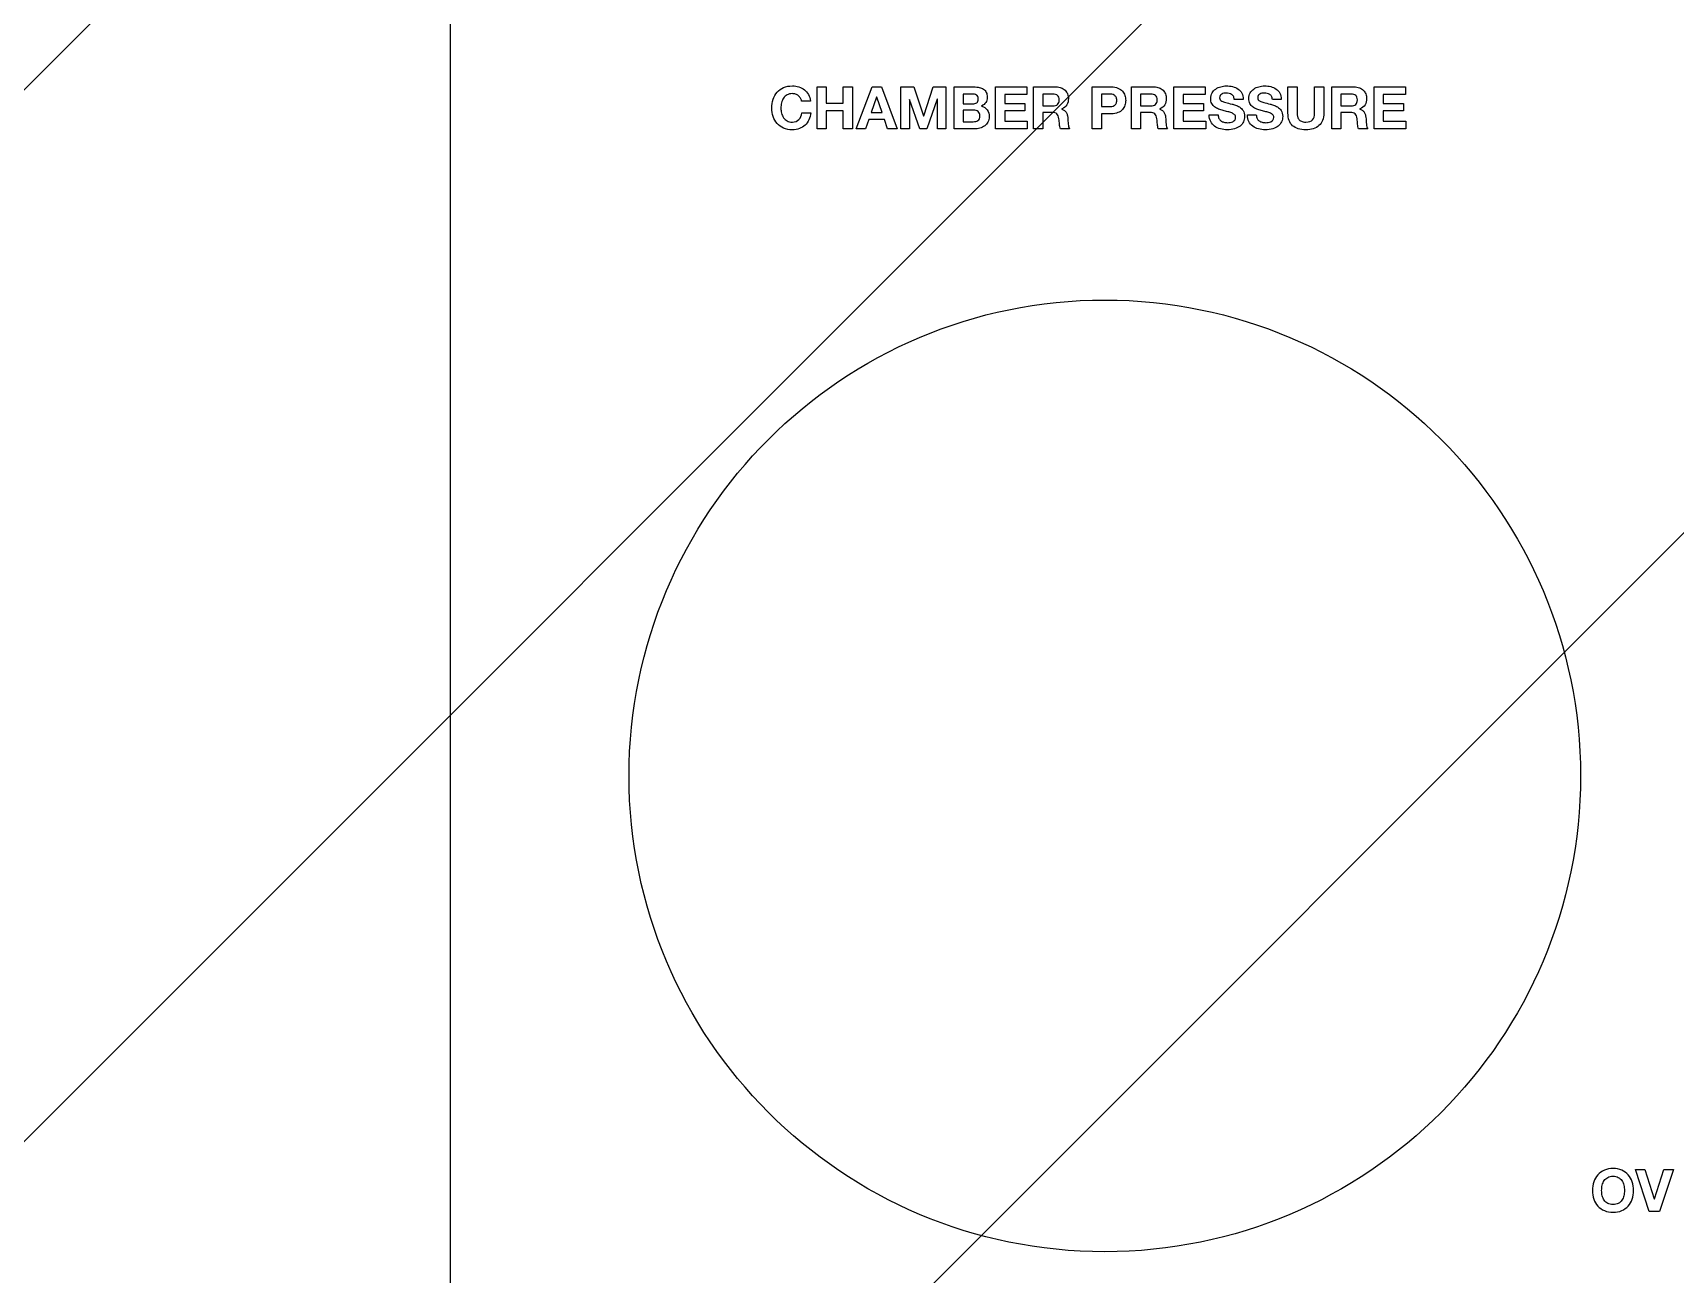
# Model space of a CAD drawing. Header units: millimetres. Extents: x 0 to 16408, y 0 to 11536.
# Drawn here: x 11314.2 to 11452.3, y 4841.2 to 4945.5 of the extents above; entities that cross this region are included whole.
import ezdxf

# ---------------------------------------------------------------- set-up
doc = ezdxf.new("R2010")
doc.units = ezdxf.units.MM
doc.header["$MEASUREMENT"] = 0
doc.linetypes.add('HIDDEN', pattern=[9.525, 6.35, -3.175])
doc.layers.get('0').update_dxf_attribs({"lineweight": 25})
doc.layers.add('DIM', color=3, linetype='Continuous', lineweight=9)
doc.layers.add('H', color=2, linetype='HIDDEN', lineweight=15)

msp = doc.modelspace()

# ---------------------------------------------------------------- hatches: boundary and pattern name
at = {"layer": 'DIM'}
h = msp.add_hatch(dxfattribs=at)
h.set_pattern_fill('ANSI31', color=256, scale=350, style=0)
h.set_pattern_definition([(45, (-19163.366, -2190.005), (-30.93592, 30.93592), [])])
h.paths.add_polyline_path([(11169.331, 5386.066), (11169.331, 3313.066), (10738.546, 3313.066), (10738.546, 5100.001), (10069.331, 5100.001), (10069.331, 6563.066), (14009.331, 6563.066), (14009.331, 5100.001), (13340.115, 5100.001), (13340.115, 3313.066), (12909.331, 3313.066), (12909.331, 5386.066)])
edge = h.paths.add_edge_path(flags=16)
edge.add_line((12909.331, 3336.066), (12909.331, 3313.066))
edge.add_line((11169.331, 3336.066), (11169.331, 3313.066))
at = {"layer": 'H', "ltscale": 5}
h = msp.add_hatch(dxfattribs=at)
h.set_pattern_fill('ANSI31', color=256, scale=500, style=0)
h.set_pattern_definition([(45, (5319.3, 20778.49), (-44.19417, 44.19417), [])])
edge = h.paths.add_edge_path(flags=16)
edge.add_line((14059.331, 6563.066), (14009.331, 6563.066))
edge.add_line((14059.331, 6563.066), (14009.331, 6563.066))
edge = h.paths.add_edge_path()
edge.add_line((14059.331, 6563.066), (14009.331, 6563.066))
edge.add_line((14059.331, 6563.066), (14009.331, 6563.066))
edge.add_line((10069.331, 3313.066), (10069.331, 6563.066))
edge.add_line((10019.331, 3263.066), (10019.331, 6563.066))
edge.add_line((10069.331, 3313.066), (14009.331, 3313.066))
edge.add_line((10019.331, 3263.066), (14059.331, 3263.066))
edge.add_line((14059.331, 6563.066), (14009.331, 6563.066))
edge.add_line((14009.331, 5313.066), (14009.331, 5323.066))
edge.add_line((14009.331, 3313.066), (14009.331, 6563.066))
edge.add_line((14059.331, 3263.066), (14059.331, 6563.066))

# ---------------------------------------------------------------- linework, layer by layer
for p, q in [((11349.331, 4411.066), (11349.331, 5161.066)), ((11380.141, 4937.453), (11380.141, 4940.98)), ((11380.141, 4940.98), (11380.916, 4940.98)), ((11380.916, 4940.98), (11380.916, 4939.626)), ((11382.343, 4939.626), (11382.343, 4940.98)), ((11382.343, 4940.98), (11383.119, 4940.98)), ((11383.119, 4940.98), (11383.119, 4937.453)), ((11383.43, 4937.453), (11384.764, 4940.98)), ((11384.764, 4940.98), (11385.559, 4940.98)), ((11385.559, 4940.98), (11386.878, 4937.453)), ((11387.184, 4940.98), (11388.275, 4940.98)), ((11387.184, 4937.453), (11387.184, 4940.98)), ((11388.275, 4940.98), (11389.1, 4938.555)), ((11389.11, 4938.555), (11389.89, 4940.98)), ((11389.89, 4940.98), (11390.982, 4940.98)), ((11390.982, 4940.98), (11390.982, 4937.453)), ((11395.14, 4937.453), (11395.14, 4940.98)), ((11395.14, 4940.98), (11397.778, 4940.98)), ((11397.778, 4940.98), (11397.778, 4940.328)), ((11410.139, 4937.453), (11410.139, 4940.98)), ((11410.139, 4940.98), (11412.776, 4940.98)), ((11412.776, 4940.98), (11412.776, 4940.328)), ((11426.975, 4937.453), (11426.975, 4940.98)), ((11426.975, 4940.98), (11429.613, 4940.98)), ((11429.613, 4940.98), (11429.613, 4940.328)), ((11380.916, 4939.626), (11382.343, 4939.626)), ((11385.149, 4940.11), (11384.69, 4938.816)), ((11385.159, 4940.11), (11385.149, 4940.11)), ((11385.603, 4938.816), (11385.159, 4940.11)), ((11387.919, 4939.928), (11387.91, 4939.928)), ((11387.91, 4939.928), (11387.91, 4937.453)), ((11388.784, 4937.453), (11387.919, 4939.928)), ((11390.246, 4939.952), (11389.381, 4937.453)), ((11390.255, 4939.952), (11390.246, 4939.952)), ((11390.255, 4937.453), (11390.255, 4939.952)), ((11397.778, 4940.328), (11395.915, 4940.328)), ((11395.915, 4940.328), (11395.915, 4939.572)), ((11395.915, 4939.572), (11397.624, 4939.572)), ((11397.624, 4939.572), (11397.624, 4938.969)), ((11412.776, 4940.328), (11410.914, 4940.328)), ((11410.914, 4940.328), (11410.914, 4939.572)), ((11410.914, 4939.572), (11412.623, 4939.572)), ((11412.623, 4939.572), (11412.623, 4938.969)), ((11429.613, 4940.328), (11427.751, 4940.328)), ((11427.751, 4940.328), (11427.751, 4939.572)), ((11427.751, 4939.572), (11429.46, 4939.572)), ((11429.46, 4939.572), (11429.46, 4938.969)), ((11382.343, 4938.974), (11380.916, 4938.974)), ((11380.916, 4938.974), (11380.916, 4937.453)), ((11382.343, 4937.453), (11382.343, 4938.974)), ((11384.487, 4938.239), (11384.21, 4937.453)), ((11385.806, 4938.239), (11384.487, 4938.239)), ((11384.69, 4938.816), (11385.603, 4938.816)), ((11386.072, 4937.453), (11385.806, 4938.239)), ((11389.1, 4938.555), (11389.11, 4938.555)), ((11397.624, 4938.969), (11395.915, 4938.969)), ((11395.915, 4938.969), (11395.915, 4938.105)), ((11395.915, 4938.105), (11397.817, 4938.105)), ((11397.817, 4938.105), (11397.817, 4937.453)), ((11412.623, 4938.969), (11410.914, 4938.969)), ((11410.914, 4938.969), (11410.914, 4938.105)), ((11410.914, 4938.105), (11412.816, 4938.105)), ((11412.816, 4938.105), (11412.816, 4937.453)), ((11429.46, 4938.969), (11427.751, 4938.969)), ((11427.751, 4938.969), (11427.751, 4938.105)), ((11427.751, 4938.105), (11429.652, 4938.105)), ((11429.652, 4938.105), (11429.652, 4937.453)), ((11380.916, 4937.453), (11380.141, 4937.453)), ((11383.119, 4937.453), (11382.343, 4937.453)), ((11384.21, 4937.453), (11383.43, 4937.453)), ((11386.878, 4937.453), (11386.072, 4937.453)), ((11387.91, 4937.453), (11387.184, 4937.453)), ((11389.381, 4937.453), (11388.784, 4937.453)), ((11390.982, 4937.453), (11390.255, 4937.453)), ((11397.817, 4937.453), (11395.14, 4937.453)), ((11412.816, 4937.453), (11410.139, 4937.453)), ((11429.652, 4937.453), (11426.975, 4937.453))]:
    msp.add_line(p, q)
msp.add_lwpolyline([(11450.094, 4846.459), (11448.953, 4849.986), (11449.748, 4849.986), (11450.534, 4847.506), (11450.544, 4847.506), (11451.339, 4849.986), (11452.139, 4849.986), (11450.968, 4846.459), (11450.094, 4846.459)])
msp.add_circle((11404.331, 4883.066), 40)
for points, knots in [([(11376.447, 4939.935), (11376.525, 4940.161), (11376.639, 4940.357), (11376.787, 4940.525), (11376.935, 4940.693), (11377.117, 4940.825), (11377.333, 4940.92)], [23, 23, 23, 23, 24, 24, 24, 25, 25, 25, 25]), ([(11377.333, 4940.92), (11377.549, 4941.016), (11377.791, 4941.064), (11378.062, 4941.064), (11378.256, 4941.064), (11378.439, 4941.036), (11378.612, 4940.98), (11378.785, 4940.924), (11378.94, 4940.842), (11379.077, 4940.735)], [25, 25, 25, 25, 26, 26, 26, 27, 27, 27, 28, 28, 28, 28]), ([(11394.138, 4940.789), (11394.236, 4940.722), (11394.313, 4940.632), (11394.367, 4940.52), (11394.422, 4940.408), (11394.449, 4940.27), (11394.449, 4940.105), (11394.449, 4939.928), (11394.409, 4939.78), (11394.328, 4939.661)], [2, 2, 2, 2, 3, 3, 3, 4, 4, 4, 5, 5, 5, 5]), ([(11405.433, 4940.883), (11405.587, 4940.819), (11405.713, 4940.734), (11405.81, 4940.629), (11405.907, 4940.524), (11405.978, 4940.403), (11406.023, 4940.268), (11406.067, 4940.133), (11406.089, 4939.993), (11406.089, 4939.849), (11406.089, 4939.707), (11406.067, 4939.568), (11406.023, 4939.431), (11405.978, 4939.295), (11405.907, 4939.174), (11405.81, 4939.068)], [1, 1, 1, 1, 2, 2, 2, 3, 3, 3, 4, 4, 4, 5, 5, 5, 6, 6, 6, 6]), ([(11408.902, 4940.903), (11409.029, 4940.852), (11409.137, 4940.782), (11409.228, 4940.693), (11409.319, 4940.604), (11409.387, 4940.501), (11409.435, 4940.385)], [1, 1, 1, 1, 2, 2, 2, 3, 3, 3, 3]), ([(11414.08, 4940.999), (11414.238, 4941.042), (11414.396, 4941.064), (11414.554, 4941.064), (11414.739, 4941.064), (11414.916, 4941.043), (11415.085, 4941.002)], [18, 18, 18, 18, 19, 19, 19, 20, 20, 20, 20]), ([(11417.286, 4940.999), (11417.444, 4941.042), (11417.602, 4941.064), (11417.76, 4941.064), (11417.944, 4941.064), (11418.121, 4941.043), (11418.291, 4941.002)], [18, 18, 18, 18, 19, 19, 19, 20, 20, 20, 20]), ([(11376.447, 4938.483), (11376.367, 4938.705), (11376.328, 4938.945), (11376.328, 4939.202), (11376.328, 4939.465), (11376.367, 4939.709), (11376.447, 4939.935)], [21, 21, 21, 21, 22, 22, 22, 23, 23, 23, 23]), ([(11377.155, 4939.651), (11377.121, 4939.506), (11377.104, 4939.356), (11377.104, 4939.202), (11377.104, 4939.053), (11377.121, 4938.909), (11377.155, 4938.769)], [6, 6, 6, 6, 7, 7, 7, 8, 8, 8, 8]), ([(11378.57, 4940.234), (11378.501, 4940.29), (11378.423, 4940.333), (11378.335, 4940.365), (11378.248, 4940.396), (11378.157, 4940.412), (11378.062, 4940.412), (11377.887, 4940.412), (11377.739, 4940.378), (11377.617, 4940.31)], [1, 1, 1, 1, 2, 2, 2, 3, 3, 3, 4, 4, 4, 4]), ([(11393.565, 4939.651), (11393.654, 4939.717), (11393.698, 4939.824), (11393.698, 4939.972), (11393.698, 4940.054), (11393.683, 4940.122), (11393.654, 4940.175), (11393.624, 4940.227), (11393.584, 4940.268), (11393.535, 4940.298)], [1, 1, 1, 1, 2, 2, 2, 3, 3, 3, 4, 4, 4, 4]), ([(11400.365, 4939.503), (11400.454, 4939.582), (11400.499, 4939.71), (11400.499, 4939.888), (11400.499, 4940.059), (11400.454, 4940.184), (11400.365, 4940.261), (11400.277, 4940.338), (11400.143, 4940.377), (11399.966, 4940.377)], [1, 1, 1, 1, 2, 2, 2, 3, 3, 3, 4, 4, 4, 4]), ([(11401.203, 4940.385), (11401.25, 4940.268), (11401.274, 4940.142), (11401.274, 4940.007), (11401.274, 4939.799), (11401.231, 4939.62), (11401.143, 4939.468), (11401.056, 4939.317), (11400.914, 4939.202), (11400.716, 4939.123)], [3, 3, 3, 3, 4, 4, 4, 5, 5, 5, 6, 6, 6, 6]), ([(11405.282, 4939.577), (11405.32, 4939.646), (11405.338, 4939.737), (11405.338, 4939.849), (11405.338, 4939.961), (11405.32, 4940.051), (11405.282, 4940.12)], [3, 3, 3, 3, 4, 4, 4, 5, 5, 5, 5]), ([(11408.598, 4939.503), (11408.687, 4939.582), (11408.732, 4939.71), (11408.732, 4939.888), (11408.732, 4940.059), (11408.687, 4940.184), (11408.598, 4940.261), (11408.509, 4940.338), (11408.376, 4940.377), (11408.198, 4940.377)], [1, 1, 1, 1, 2, 2, 2, 3, 3, 3, 4, 4, 4, 4]), ([(11409.435, 4940.385), (11409.483, 4940.268), (11409.507, 4940.142), (11409.507, 4940.007), (11409.507, 4939.799), (11409.463, 4939.62), (11409.376, 4939.468), (11409.289, 4939.317), (11409.146, 4939.202), (11408.949, 4939.123)], [3, 3, 3, 3, 4, 4, 4, 5, 5, 5, 6, 6, 6, 6]), ([(11413.567, 4939.3), (11413.468, 4939.376), (11413.388, 4939.471), (11413.327, 4939.584), (11413.266, 4939.698), (11413.236, 4939.835), (11413.236, 4939.997), (11413.236, 4940.178), (11413.274, 4940.335), (11413.352, 4940.468)], [13, 13, 13, 13, 14, 14, 14, 15, 15, 15, 16, 16, 16, 16]), ([(11414.036, 4940.249), (11414.003, 4940.199), (11413.986, 4940.137), (11413.986, 4940.061), (11413.986, 4939.992), (11413.999, 4939.936), (11414.026, 4939.893)], [31, 31, 31, 31, 32, 32, 32, 33, 33, 33, 33]), ([(11414.784, 4940.436), (11414.703, 4940.453), (11414.615, 4940.461), (11414.52, 4940.461), (11414.457, 4940.461), (11414.395, 4940.454), (11414.332, 4940.441)], [27, 27, 27, 27, 28, 28, 28, 29, 29, 29, 29]), ([(11416.772, 4939.3), (11416.673, 4939.376), (11416.593, 4939.471), (11416.532, 4939.584), (11416.471, 4939.698), (11416.441, 4939.835), (11416.441, 4939.997), (11416.441, 4940.178), (11416.48, 4940.335), (11416.557, 4940.468)], [13, 13, 13, 13, 14, 14, 14, 15, 15, 15, 16, 16, 16, 16]), ([(11417.241, 4940.249), (11417.208, 4940.199), (11417.192, 4940.137), (11417.192, 4940.061), (11417.192, 4939.992), (11417.205, 4939.936), (11417.231, 4939.893)], [31, 31, 31, 31, 32, 32, 32, 33, 33, 33, 33]), ([(11417.989, 4940.436), (11417.909, 4940.453), (11417.821, 4940.461), (11417.725, 4940.461), (11417.663, 4940.461), (11417.6, 4940.454), (11417.538, 4940.441)], [27, 27, 27, 27, 28, 28, 28, 29, 29, 29, 29]), ([(11425.435, 4939.503), (11425.524, 4939.582), (11425.568, 4939.71), (11425.568, 4939.888), (11425.568, 4940.059), (11425.524, 4940.184), (11425.435, 4940.261), (11425.346, 4940.338), (11425.213, 4940.377), (11425.035, 4940.377)], [1, 1, 1, 1, 2, 2, 2, 3, 3, 3, 4, 4, 4, 4]), ([(11426.272, 4940.385), (11426.319, 4940.268), (11426.344, 4940.142), (11426.344, 4940.007), (11426.344, 4939.799), (11426.3, 4939.62), (11426.213, 4939.468), (11426.125, 4939.317), (11425.983, 4939.202), (11425.785, 4939.123)], [3, 3, 3, 3, 4, 4, 4, 5, 5, 5, 6, 6, 6, 6]), ([(11377.333, 4937.515), (11377.117, 4937.609), (11376.935, 4937.738), (11376.787, 4937.903), (11376.639, 4938.067), (11376.525, 4938.261), (11376.447, 4938.483)], [19, 19, 19, 19, 20, 20, 20, 21, 21, 21, 21]), ([(11377.617, 4938.122), (11377.739, 4938.055), (11377.887, 4938.021), (11378.062, 4938.021), (11378.299, 4938.021), (11378.484, 4938.094), (11378.617, 4938.239)], [10, 10, 10, 10, 11, 11, 11, 12, 12, 12, 12]), ([(11393.268, 4938.056), (11393.344, 4938.056), (11393.416, 4938.063), (11393.486, 4938.078), (11393.555, 4938.093), (11393.616, 4938.117), (11393.669, 4938.152)], [0, 0, 0, 0, 1, 1, 1, 2, 2, 2, 2]), ([(11393.669, 4938.152), (11393.721, 4938.187), (11393.763, 4938.234), (11393.794, 4938.293), (11393.826, 4938.352), (11393.841, 4938.428), (11393.841, 4938.52), (11393.841, 4938.701), (11393.79, 4938.83), (11393.688, 4938.908), (11393.586, 4938.985), (11393.451, 4939.024), (11393.283, 4939.024)], [2, 2, 2, 2, 3, 3, 3, 4, 4, 4, 5, 5, 5, 6, 6, 6, 6]), ([(11394.456, 4939.041), (11394.563, 4938.885), (11394.617, 4938.696), (11394.617, 4938.476), (11394.617, 4938.298), (11394.582, 4938.144), (11394.513, 4938.014)], [7, 7, 7, 7, 8, 8, 8, 9, 9, 9, 9]), ([(11414.352, 4938.009), (11414.447, 4937.984), (11414.546, 4937.972), (11414.648, 4937.972), (11414.717, 4937.972), (11414.791, 4937.978), (11414.87, 4937.989)], [2, 2, 2, 2, 3, 3, 3, 4, 4, 4, 4]), ([(11415.266, 4938.192), (11415.312, 4938.249), (11415.335, 4938.322), (11415.335, 4938.411), (11415.335, 4938.507), (11415.304, 4938.584), (11415.243, 4938.644)], [6, 6, 6, 6, 7, 7, 7, 8, 8, 8, 8]), ([(11415.959, 4938.987), (11416.043, 4938.86), (11416.085, 4938.698), (11416.085, 4938.5), (11416.085, 4938.339), (11416.054, 4938.189), (11415.992, 4938.051)], [39, 39, 39, 39, 40, 40, 40, 41, 41, 41, 41]), ([(11417.557, 4938.009), (11417.653, 4937.984), (11417.751, 4937.972), (11417.853, 4937.972), (11417.923, 4937.972), (11417.997, 4937.978), (11418.076, 4937.989)], [2, 2, 2, 2, 3, 3, 3, 4, 4, 4, 4]), ([(11418.471, 4938.192), (11418.517, 4938.249), (11418.54, 4938.322), (11418.54, 4938.411), (11418.54, 4938.507), (11418.509, 4938.584), (11418.449, 4938.644)], [6, 6, 6, 6, 7, 7, 7, 8, 8, 8, 8]), ([(11419.165, 4938.987), (11419.249, 4938.86), (11419.291, 4938.698), (11419.291, 4938.5), (11419.291, 4938.339), (11419.259, 4938.189), (11419.197, 4938.051)], [39, 39, 39, 39, 40, 40, 40, 41, 41, 41, 41]), ([(11422.343, 4937.722), (11422.076, 4937.49), (11421.707, 4937.374), (11421.237, 4937.374), (11420.759, 4937.374), (11420.39, 4937.489), (11420.128, 4937.72), (11419.866, 4937.95), (11419.735, 4938.306), (11419.735, 4938.787)], [0, 0, 0, 0, 1, 1, 1, 2, 2, 2, 3, 3, 3, 3]), ([(11420.859, 4938.088), (11420.953, 4938.043), (11421.079, 4938.021), (11421.237, 4938.021), (11421.513, 4938.021), (11421.704, 4938.083), (11421.809, 4938.206)], [9, 9, 9, 9, 10, 10, 10, 11, 11, 11, 11]), ([(11378.659, 4937.473), (11378.478, 4937.407), (11378.279, 4937.374), (11378.062, 4937.374), (11377.791, 4937.374), (11377.549, 4937.421), (11377.333, 4937.515)], [17, 17, 17, 17, 18, 18, 18, 19, 19, 19, 19]), ([(11394.234, 4937.695), (11394.117, 4937.613), (11393.984, 4937.552), (11393.834, 4937.513), (11393.684, 4937.473), (11393.53, 4937.453), (11393.372, 4937.453)], [10, 10, 10, 10, 11, 11, 11, 12, 12, 12, 12]), ([(11415.253, 4937.458), (11415.071, 4937.402), (11414.859, 4937.374), (11414.619, 4937.374), (11414.424, 4937.374), (11414.236, 4937.398), (11414.053, 4937.446)], [43, 43, 43, 43, 44, 44, 44, 45, 45, 45, 45]), ([(11418.458, 4937.458), (11418.276, 4937.402), (11418.064, 4937.374), (11417.824, 4937.374), (11417.63, 4937.374), (11417.441, 4937.398), (11417.259, 4937.446)], [43, 43, 43, 43, 44, 44, 44, 45, 45, 45, 45]), ([(11445.452, 4848.941), (11445.531, 4849.167), (11445.644, 4849.364), (11445.792, 4849.531), (11445.941, 4849.699), (11446.123, 4849.831), (11446.338, 4849.927), (11446.554, 4850.022), (11446.797, 4850.07), (11447.067, 4850.07), (11447.34, 4850.07), (11447.584, 4850.022), (11447.798, 4849.927), (11448.012, 4849.831), (11448.193, 4849.699), (11448.341, 4849.531), (11448.489, 4849.364), (11448.603, 4849.167), (11448.682, 4848.941), (11448.761, 4848.716), (11448.8, 4848.471), (11448.8, 4848.208), (11448.8, 4847.951), (11448.761, 4847.711), (11448.682, 4847.489), (11448.603, 4847.267), (11448.489, 4847.073), (11448.341, 4846.909), (11448.193, 4846.744), (11448.012, 4846.615), (11447.798, 4846.521), (11447.584, 4846.427), (11447.34, 4846.381), (11447.067, 4846.381), (11446.797, 4846.381), (11446.554, 4846.427), (11446.338, 4846.521), (11446.123, 4846.615), (11445.941, 4846.744), (11445.792, 4846.909), (11445.644, 4847.073), (11445.531, 4847.267), (11445.452, 4847.489), (11445.373, 4847.711), (11445.333, 4847.951), (11445.333, 4848.208), (11445.333, 4848.471), (11445.373, 4848.716), (11445.452, 4848.941)], [0, 0, 0, 0, 1, 1, 1, 2, 2, 2, 3, 3, 3, 4, 4, 4, 5, 5, 5, 6, 6, 6, 7, 7, 7, 8, 8, 8, 9, 9, 9, 10, 10, 10, 11, 11, 11, 12, 12, 12, 13, 13, 13, 14, 14, 14, 15, 15, 15, 16, 16, 16, 16]), ([(11446.16, 4847.776), (11446.195, 4847.636), (11446.25, 4847.51), (11446.326, 4847.398), (11446.402, 4847.286), (11446.5, 4847.196), (11446.622, 4847.129), (11446.744, 4847.061), (11446.892, 4847.028), (11447.067, 4847.028), (11447.241, 4847.028), (11447.389, 4847.061), (11447.511, 4847.129), (11447.633, 4847.196), (11447.732, 4847.286), (11447.808, 4847.398), (11447.883, 4847.51), (11447.938, 4847.636), (11447.973, 4847.776), (11448.008, 4847.916), (11448.025, 4848.06), (11448.025, 4848.208), (11448.025, 4848.363), (11448.008, 4848.512), (11447.973, 4848.657), (11447.938, 4848.802), (11447.883, 4848.931), (11447.808, 4849.045), (11447.732, 4849.159), (11447.633, 4849.249), (11447.511, 4849.316), (11447.389, 4849.384), (11447.241, 4849.418), (11447.067, 4849.418), (11446.892, 4849.418), (11446.744, 4849.384), (11446.622, 4849.316), (11446.5, 4849.249), (11446.402, 4849.159), (11446.326, 4849.045), (11446.25, 4848.931), (11446.195, 4848.802), (11446.16, 4848.657), (11446.126, 4848.512), (11446.109, 4848.363), (11446.109, 4848.208), (11446.109, 4848.06), (11446.126, 4847.916), (11446.16, 4847.776)], [0, 0, 0, 0, 1, 1, 1, 2, 2, 2, 3, 3, 3, 4, 4, 4, 5, 5, 5, 6, 6, 6, 7, 7, 7, 8, 8, 8, 9, 9, 9, 10, 10, 10, 11, 11, 11, 12, 12, 12, 13, 13, 13, 14, 14, 14, 15, 15, 15, 16, 16, 16, 16])]:
    msp.add_open_spline(points, degree=3, knots=knots)
for points in [[(11379.077, 4940.735), (11379.213, 4940.628), (11379.326, 4940.496), (11379.415, 4940.337)], [(11391.663, 4937.453), (11391.663, 4937.453), (11391.663, 4940.98), (11391.663, 4940.98)], [(11391.663, 4940.98), (11391.663, 4940.98), (11393.323, 4940.98), (11393.323, 4940.98)], [(11393.323, 4940.98), (11393.491, 4940.98), (11393.644, 4940.965), (11393.782, 4940.935)], [(11393.782, 4940.935), (11393.92, 4940.906), (11394.039, 4940.857), (11394.138, 4940.789)], [(11398.34, 4937.453), (11398.34, 4937.453), (11398.34, 4940.98), (11398.34, 4940.98)], [(11398.34, 4940.98), (11398.34, 4940.98), (11400.242, 4940.98), (11400.242, 4940.98)], [(11400.242, 4940.98), (11400.4, 4940.98), (11400.543, 4940.954), (11400.669, 4940.903)], [(11400.669, 4940.903), (11400.796, 4940.852), (11400.905, 4940.782), (11400.995, 4940.693)], [(11403.279, 4937.453), (11403.279, 4937.453), (11403.279, 4940.98), (11403.279, 4940.98)], [(11403.279, 4940.98), (11403.279, 4940.98), (11404.869, 4940.98), (11404.869, 4940.98)], [(11404.869, 4940.98), (11405.09, 4940.98), (11405.277, 4940.947), (11405.433, 4940.883)], [(11406.573, 4937.453), (11406.573, 4937.453), (11406.573, 4940.98), (11406.573, 4940.98)], [(11406.573, 4940.98), (11406.573, 4940.98), (11408.475, 4940.98), (11408.475, 4940.98)], [(11408.475, 4940.98), (11408.633, 4940.98), (11408.775, 4940.954), (11408.902, 4940.903)], [(11413.352, 4940.468), (11413.429, 4940.602), (11413.53, 4940.713), (11413.656, 4940.802)], [(11413.656, 4940.802), (11413.781, 4940.891), (11413.922, 4940.957), (11414.08, 4940.999)], [(11415.085, 4941.002), (11415.255, 4940.961), (11415.405, 4940.894), (11415.537, 4940.802)], [(11415.537, 4940.802), (11415.669, 4940.71), (11415.773, 4940.592), (11415.851, 4940.449)], [(11416.557, 4940.468), (11416.634, 4940.602), (11416.736, 4940.713), (11416.861, 4940.802)], [(11416.861, 4940.802), (11416.986, 4940.891), (11417.128, 4940.957), (11417.286, 4940.999)], [(11418.291, 4941.002), (11418.46, 4940.961), (11418.611, 4940.894), (11418.743, 4940.802)], [(11418.743, 4940.802), (11418.874, 4940.71), (11418.979, 4940.592), (11419.056, 4940.449)], [(11419.735, 4938.787), (11419.735, 4938.787), (11419.735, 4940.98), (11419.735, 4940.98)], [(11419.735, 4940.98), (11419.735, 4940.98), (11420.511, 4940.98), (11420.511, 4940.98)], [(11420.511, 4940.98), (11420.511, 4940.98), (11420.511, 4938.787), (11420.511, 4938.787)], [(11421.968, 4938.787), (11421.968, 4938.787), (11421.968, 4940.98), (11421.968, 4940.98)], [(11421.968, 4940.98), (11421.968, 4940.98), (11422.743, 4940.98), (11422.743, 4940.98)], [(11422.743, 4940.98), (11422.743, 4940.98), (11422.743, 4938.787), (11422.743, 4938.787)], [(11423.41, 4937.453), (11423.41, 4937.453), (11423.41, 4940.98), (11423.41, 4940.98)], [(11423.41, 4940.98), (11423.41, 4940.98), (11425.311, 4940.98), (11425.311, 4940.98)], [(11425.311, 4940.98), (11425.469, 4940.98), (11425.612, 4940.954), (11425.739, 4940.903)], [(11425.739, 4940.903), (11425.865, 4940.852), (11425.974, 4940.782), (11426.065, 4940.693)], [(11377.321, 4940.039), (11377.245, 4939.925), (11377.19, 4939.796), (11377.155, 4939.651)], [(11377.617, 4940.31), (11377.495, 4940.243), (11377.396, 4940.152), (11377.321, 4940.039)], [(11378.743, 4940.039), (11378.697, 4940.113), (11378.639, 4940.178), (11378.57, 4940.234)], [(11378.832, 4939.794), (11378.819, 4939.883), (11378.789, 4939.965), (11378.743, 4940.039)], [(11379.583, 4939.794), (11379.583, 4939.794), (11378.832, 4939.794), (11378.832, 4939.794)], [(11379.415, 4940.337), (11379.504, 4940.18), (11379.56, 4939.998), (11379.583, 4939.794)], [(11393.165, 4940.377), (11393.165, 4940.377), (11392.439, 4940.377), (11392.439, 4940.377)], [(11392.439, 4940.377), (11392.439, 4940.377), (11392.439, 4939.552), (11392.439, 4939.552)], [(11392.439, 4939.552), (11392.439, 4939.552), (11393.224, 4939.552), (11393.224, 4939.552)], [(11393.365, 4940.36), (11393.301, 4940.371), (11393.234, 4940.377), (11393.165, 4940.377)], [(11393.224, 4939.552), (11393.362, 4939.552), (11393.476, 4939.585), (11393.565, 4939.651)], [(11393.535, 4940.298), (11393.486, 4940.328), (11393.429, 4940.348), (11393.365, 4940.36)], [(11394.328, 4939.661), (11394.247, 4939.542), (11394.128, 4939.445), (11393.97, 4939.37)], [(11393.97, 4939.37), (11394.187, 4939.307), (11394.349, 4939.198), (11394.456, 4939.041)], [(11399.966, 4940.377), (11399.966, 4940.377), (11399.116, 4940.377), (11399.116, 4940.377)], [(11399.116, 4940.377), (11399.116, 4940.377), (11399.116, 4939.384), (11399.116, 4939.384)], [(11399.116, 4939.384), (11399.116, 4939.384), (11399.966, 4939.384), (11399.966, 4939.384)], [(11399.966, 4939.384), (11400.143, 4939.384), (11400.277, 4939.424), (11400.365, 4939.503)], [(11400.995, 4940.693), (11401.086, 4940.604), (11401.155, 4940.501), (11401.203, 4940.385)], [(11404.657, 4940.377), (11404.657, 4940.377), (11404.054, 4940.377), (11404.054, 4940.377)], [(11404.054, 4940.377), (11404.054, 4940.377), (11404.054, 4939.32), (11404.054, 4939.32)], [(11404.054, 4939.32), (11404.054, 4939.32), (11404.657, 4939.32), (11404.657, 4939.32)], [(11404.914, 4940.357), (11404.831, 4940.37), (11404.746, 4940.377), (11404.657, 4940.377)], [(11404.657, 4939.32), (11404.746, 4939.32), (11404.831, 4939.327), (11404.914, 4939.34)], [(11405.131, 4940.281), (11405.069, 4940.319), (11404.996, 4940.344), (11404.914, 4940.357)], [(11404.914, 4939.34), (11404.996, 4939.353), (11405.069, 4939.379), (11405.131, 4939.416)], [(11405.282, 4940.12), (11405.244, 4940.189), (11405.194, 4940.243), (11405.131, 4940.281)], [(11405.131, 4939.416), (11405.194, 4939.454), (11405.244, 4939.508), (11405.282, 4939.577)], [(11408.198, 4940.377), (11408.198, 4940.377), (11407.349, 4940.377), (11407.349, 4940.377)], [(11407.349, 4940.377), (11407.349, 4940.377), (11407.349, 4939.384), (11407.349, 4939.384)], [(11407.349, 4939.384), (11407.349, 4939.384), (11408.198, 4939.384), (11408.198, 4939.384)], [(11408.198, 4939.384), (11408.376, 4939.384), (11408.509, 4939.424), (11408.598, 4939.503)], [(11414.026, 4939.893), (11414.052, 4939.85), (11414.104, 4939.811), (11414.181, 4939.775)], [(11414.162, 4940.372), (11414.111, 4940.339), (11414.069, 4940.298), (11414.036, 4940.249)], [(11414.332, 4940.441), (11414.27, 4940.428), (11414.213, 4940.405), (11414.162, 4940.372)], [(11414.181, 4939.775), (11414.259, 4939.738), (11414.366, 4939.702), (11414.502, 4939.666)], [(11414.502, 4939.666), (11414.639, 4939.63), (11414.818, 4939.584), (11415.038, 4939.528)], [(11414.999, 4940.352), (11414.936, 4940.392), (11414.865, 4940.42), (11414.784, 4940.436)], [(11415.149, 4940.189), (11415.112, 4940.259), (11415.062, 4940.313), (11414.999, 4940.352)], [(11415.038, 4939.528), (11415.104, 4939.514), (11415.196, 4939.491), (11415.312, 4939.456)], [(11415.216, 4939.928), (11415.21, 4940.033), (11415.187, 4940.12), (11415.149, 4940.189)], [(11415.967, 4939.928), (11415.967, 4939.928), (11415.216, 4939.928), (11415.216, 4939.928)], [(11415.312, 4939.456), (11415.43, 4939.421), (11415.545, 4939.366), (11415.661, 4939.291)], [(11415.851, 4940.449), (11415.928, 4940.305), (11415.967, 4940.132), (11415.967, 4939.928)], [(11417.231, 4939.893), (11417.257, 4939.85), (11417.309, 4939.811), (11417.387, 4939.775)], [(11417.367, 4940.372), (11417.316, 4940.339), (11417.274, 4940.298), (11417.241, 4940.249)], [(11417.538, 4940.441), (11417.475, 4940.428), (11417.418, 4940.405), (11417.367, 4940.372)], [(11417.387, 4939.775), (11417.464, 4939.738), (11417.571, 4939.702), (11417.708, 4939.666)], [(11417.708, 4939.666), (11417.845, 4939.63), (11418.023, 4939.584), (11418.244, 4939.528)], [(11418.204, 4940.352), (11418.141, 4940.392), (11418.07, 4940.42), (11417.989, 4940.436)], [(11418.355, 4940.189), (11418.317, 4940.259), (11418.267, 4940.313), (11418.204, 4940.352)], [(11418.244, 4939.528), (11418.31, 4939.514), (11418.401, 4939.491), (11418.518, 4939.456)], [(11418.422, 4939.928), (11418.415, 4940.033), (11418.393, 4940.12), (11418.355, 4940.189)], [(11419.172, 4939.928), (11419.172, 4939.928), (11418.422, 4939.928), (11418.422, 4939.928)], [(11418.518, 4939.456), (11418.635, 4939.421), (11418.751, 4939.366), (11418.866, 4939.291)], [(11419.056, 4940.449), (11419.133, 4940.305), (11419.172, 4940.132), (11419.172, 4939.928)], [(11425.035, 4940.377), (11425.035, 4940.377), (11424.185, 4940.377), (11424.185, 4940.377)], [(11424.185, 4940.377), (11424.185, 4940.377), (11424.185, 4939.384), (11424.185, 4939.384)], [(11424.185, 4939.384), (11424.185, 4939.384), (11425.035, 4939.384), (11425.035, 4939.384)], [(11425.035, 4939.384), (11425.213, 4939.384), (11425.346, 4939.424), (11425.435, 4939.503)], [(11426.065, 4940.693), (11426.155, 4940.604), (11426.224, 4940.501), (11426.272, 4940.385)], [(11377.155, 4938.769), (11377.19, 4938.629), (11377.245, 4938.503), (11377.321, 4938.392)], [(11377.321, 4938.392), (11377.396, 4938.28), (11377.495, 4938.19), (11377.617, 4938.122)], [(11378.617, 4938.239), (11378.751, 4938.383), (11378.832, 4938.574), (11378.862, 4938.811)], [(11378.862, 4938.811), (11378.862, 4938.811), (11379.612, 4938.811), (11379.612, 4938.811)], [(11379.459, 4938.214), (11379.377, 4938.036), (11379.268, 4937.885), (11379.133, 4937.76)], [(11379.612, 4938.811), (11379.593, 4938.591), (11379.542, 4938.392), (11379.459, 4938.214)], [(11393.283, 4939.024), (11393.283, 4939.024), (11392.439, 4939.024), (11392.439, 4939.024)], [(11392.439, 4939.024), (11392.439, 4939.024), (11392.439, 4938.056), (11392.439, 4938.056)], [(11392.439, 4938.056), (11392.439, 4938.056), (11393.268, 4938.056), (11393.268, 4938.056)], [(11394.513, 4938.014), (11394.444, 4937.884), (11394.351, 4937.777), (11394.234, 4937.695)], [(11399.891, 4938.831), (11399.891, 4938.831), (11399.116, 4938.831), (11399.116, 4938.831)], [(11399.116, 4938.831), (11399.116, 4938.831), (11399.116, 4937.453), (11399.116, 4937.453)], [(11400.311, 4938.703), (11400.226, 4938.788), (11400.085, 4938.831), (11399.891, 4938.831)], [(11400.479, 4938.298), (11400.453, 4938.482), (11400.397, 4938.617), (11400.311, 4938.703)], [(11400.524, 4937.853), (11400.514, 4938.008), (11400.499, 4938.156), (11400.479, 4938.298)], [(11400.716, 4939.123), (11400.716, 4939.123), (11400.716, 4939.113), (11400.716, 4939.113)], [(11400.716, 4939.113), (11400.812, 4939.086), (11400.891, 4939.046), (11400.953, 4938.992)], [(11400.953, 4938.992), (11401.016, 4938.937), (11401.067, 4938.873), (11401.106, 4938.799)], [(11401.106, 4938.799), (11401.146, 4938.725), (11401.175, 4938.644), (11401.193, 4938.555)], [(11401.193, 4938.555), (11401.211, 4938.466), (11401.223, 4938.377), (11401.23, 4938.288)], [(11401.23, 4938.288), (11401.233, 4938.232), (11401.236, 4938.166), (11401.239, 4938.09)], [(11401.239, 4938.09), (11401.243, 4938.015), (11401.249, 4937.937), (11401.257, 4937.858)], [(11404.869, 4938.718), (11404.869, 4938.718), (11404.054, 4938.718), (11404.054, 4938.718)], [(11404.054, 4938.718), (11404.054, 4938.718), (11404.054, 4937.453), (11404.054, 4937.453)], [(11405.433, 4938.814), (11405.277, 4938.75), (11405.09, 4938.718), (11404.869, 4938.718)], [(11405.81, 4939.068), (11405.713, 4938.963), (11405.587, 4938.878), (11405.433, 4938.814)], [(11408.124, 4938.831), (11408.124, 4938.831), (11407.349, 4938.831), (11407.349, 4938.831)], [(11407.349, 4938.831), (11407.349, 4938.831), (11407.349, 4937.453), (11407.349, 4937.453)], [(11408.544, 4938.703), (11408.458, 4938.788), (11408.318, 4938.831), (11408.124, 4938.831)], [(11408.712, 4938.298), (11408.685, 4938.482), (11408.63, 4938.617), (11408.544, 4938.703)], [(11408.756, 4937.853), (11408.746, 4938.008), (11408.732, 4938.156), (11408.712, 4938.298)], [(11408.949, 4939.123), (11408.949, 4939.123), (11408.949, 4939.113), (11408.949, 4939.113)], [(11408.949, 4939.113), (11409.044, 4939.086), (11409.123, 4939.046), (11409.186, 4938.992)], [(11409.186, 4938.992), (11409.248, 4938.937), (11409.3, 4938.873), (11409.339, 4938.799)], [(11409.339, 4938.799), (11409.379, 4938.725), (11409.407, 4938.644), (11409.425, 4938.555)], [(11409.425, 4938.555), (11409.444, 4938.466), (11409.456, 4938.377), (11409.463, 4938.288)], [(11409.463, 4938.288), (11409.466, 4938.232), (11409.469, 4938.166), (11409.472, 4938.09)], [(11409.472, 4938.09), (11409.476, 4938.015), (11409.482, 4937.937), (11409.49, 4937.858)], [(11413.236, 4938.061), (11413.153, 4938.219), (11413.114, 4938.407), (11413.117, 4938.624)], [(11413.117, 4938.624), (11413.117, 4938.624), (11413.868, 4938.624), (11413.868, 4938.624)], [(11413.569, 4937.671), (11413.429, 4937.773), (11413.318, 4937.903), (11413.236, 4938.061)], [(11413.902, 4939.115), (11413.777, 4939.163), (11413.665, 4939.225), (11413.567, 4939.3)], [(11413.868, 4938.624), (11413.868, 4938.505), (11413.889, 4938.405), (11413.932, 4938.322)], [(11414.288, 4938.994), (11414.156, 4939.027), (11414.028, 4939.067), (11413.902, 4939.115)], [(11413.932, 4938.322), (11413.975, 4938.24), (11414.031, 4938.173), (11414.102, 4938.122)], [(11414.102, 4938.122), (11414.173, 4938.071), (11414.256, 4938.034), (11414.352, 4938.009)], [(11414.668, 4938.895), (11414.543, 4938.925), (11414.416, 4938.958), (11414.288, 4938.994)], [(11415.004, 4938.792), (11414.905, 4938.831), (11414.793, 4938.866), (11414.668, 4938.895)], [(11414.87, 4937.989), (11414.95, 4938.001), (11415.024, 4938.023), (11415.093, 4938.056)], [(11415.243, 4938.644), (11415.182, 4938.703), (11415.103, 4938.752), (11415.004, 4938.792)], [(11415.093, 4938.056), (11415.162, 4938.089), (11415.219, 4938.134), (11415.266, 4938.192)], [(11415.661, 4939.291), (11415.776, 4939.215), (11415.876, 4939.113), (11415.959, 4938.987)], [(11415.992, 4938.051), (11415.929, 4937.912), (11415.836, 4937.793), (11415.713, 4937.693)], [(11416.441, 4938.061), (11416.359, 4938.219), (11416.319, 4938.407), (11416.322, 4938.624)], [(11416.322, 4938.624), (11416.322, 4938.624), (11417.073, 4938.624), (11417.073, 4938.624)], [(11416.774, 4937.671), (11416.634, 4937.773), (11416.523, 4937.903), (11416.441, 4938.061)], [(11417.108, 4939.115), (11416.983, 4939.163), (11416.871, 4939.225), (11416.772, 4939.3)], [(11417.073, 4938.624), (11417.073, 4938.505), (11417.095, 4938.405), (11417.138, 4938.322)], [(11417.493, 4938.994), (11417.361, 4939.027), (11417.233, 4939.067), (11417.108, 4939.115)], [(11417.138, 4938.322), (11417.18, 4938.24), (11417.237, 4938.173), (11417.308, 4938.122)], [(11417.308, 4938.122), (11417.379, 4938.071), (11417.462, 4938.034), (11417.557, 4938.009)], [(11417.873, 4938.895), (11417.748, 4938.925), (11417.621, 4938.958), (11417.493, 4938.994)], [(11418.209, 4938.792), (11418.11, 4938.831), (11417.999, 4938.866), (11417.873, 4938.895)], [(11418.076, 4937.989), (11418.155, 4938.001), (11418.229, 4938.023), (11418.298, 4938.056)], [(11418.449, 4938.644), (11418.388, 4938.703), (11418.308, 4938.752), (11418.209, 4938.792)], [(11418.298, 4938.056), (11418.367, 4938.089), (11418.425, 4938.134), (11418.471, 4938.192)], [(11418.866, 4939.291), (11418.981, 4939.215), (11419.081, 4939.113), (11419.165, 4938.987)], [(11419.197, 4938.051), (11419.134, 4937.912), (11419.041, 4937.793), (11418.918, 4937.693)], [(11420.511, 4938.787), (11420.511, 4938.691), (11420.519, 4938.597), (11420.535, 4938.505)], [(11420.535, 4938.505), (11420.552, 4938.413), (11420.586, 4938.332), (11420.639, 4938.261)], [(11420.639, 4938.261), (11420.692, 4938.19), (11420.765, 4938.132), (11420.859, 4938.088)], [(11421.809, 4938.206), (11421.915, 4938.33), (11421.968, 4938.523), (11421.968, 4938.787)], [(11422.743, 4938.787), (11422.743, 4938.309), (11422.61, 4937.955), (11422.343, 4937.722)], [(11424.961, 4938.831), (11424.961, 4938.831), (11424.185, 4938.831), (11424.185, 4938.831)], [(11424.185, 4938.831), (11424.185, 4938.831), (11424.185, 4937.453), (11424.185, 4937.453)], [(11425.38, 4938.703), (11425.295, 4938.788), (11425.155, 4938.831), (11424.961, 4938.831)], [(11425.548, 4938.298), (11425.522, 4938.482), (11425.466, 4938.617), (11425.38, 4938.703)], [(11425.593, 4937.853), (11425.583, 4938.008), (11425.568, 4938.156), (11425.548, 4938.298)], [(11425.785, 4939.123), (11425.785, 4939.123), (11425.785, 4939.113), (11425.785, 4939.113)], [(11425.785, 4939.113), (11425.881, 4939.086), (11425.96, 4939.046), (11426.022, 4938.992)], [(11426.022, 4938.992), (11426.085, 4938.937), (11426.136, 4938.873), (11426.175, 4938.799)], [(11426.175, 4938.799), (11426.215, 4938.725), (11426.244, 4938.644), (11426.262, 4938.555)], [(11426.262, 4938.555), (11426.28, 4938.466), (11426.292, 4938.377), (11426.299, 4938.288)], [(11426.299, 4938.288), (11426.302, 4938.232), (11426.306, 4938.166), (11426.309, 4938.09)], [(11426.309, 4938.09), (11426.312, 4938.015), (11426.318, 4937.937), (11426.326, 4937.858)], [(11379.133, 4937.76), (11378.998, 4937.634), (11378.84, 4937.539), (11378.659, 4937.473)], [(11393.372, 4937.453), (11393.372, 4937.453), (11391.663, 4937.453), (11391.663, 4937.453)], [(11399.116, 4937.453), (11399.116, 4937.453), (11398.34, 4937.453), (11398.34, 4937.453)], [(11400.602, 4937.453), (11400.56, 4937.565), (11400.533, 4937.699), (11400.524, 4937.853)], [(11401.378, 4937.453), (11401.378, 4937.453), (11400.602, 4937.453), (11400.602, 4937.453)], [(11401.257, 4937.858), (11401.265, 4937.779), (11401.278, 4937.704), (11401.296, 4937.634)], [(11401.296, 4937.634), (11401.315, 4937.563), (11401.342, 4937.503), (11401.378, 4937.453)], [(11404.054, 4937.453), (11404.054, 4937.453), (11403.279, 4937.453), (11403.279, 4937.453)], [(11407.349, 4937.453), (11407.349, 4937.453), (11406.573, 4937.453), (11406.573, 4937.453)], [(11408.835, 4937.453), (11408.793, 4937.565), (11408.766, 4937.699), (11408.756, 4937.853)], [(11409.611, 4937.453), (11409.611, 4937.453), (11408.835, 4937.453), (11408.835, 4937.453)], [(11409.49, 4937.858), (11409.498, 4937.779), (11409.511, 4937.704), (11409.529, 4937.634)], [(11409.529, 4937.634), (11409.547, 4937.563), (11409.575, 4937.503), (11409.611, 4937.453)], [(11414.053, 4937.446), (11413.87, 4937.494), (11413.709, 4937.568), (11413.569, 4937.671)], [(11415.713, 4937.693), (11415.589, 4937.592), (11415.436, 4937.514), (11415.253, 4937.458)], [(11417.259, 4937.446), (11417.076, 4937.494), (11416.914, 4937.568), (11416.774, 4937.671)], [(11418.918, 4937.693), (11418.794, 4937.592), (11418.641, 4937.514), (11418.458, 4937.458)], [(11424.185, 4937.453), (11424.185, 4937.453), (11423.41, 4937.453), (11423.41, 4937.453)], [(11425.672, 4937.453), (11425.629, 4937.565), (11425.603, 4937.699), (11425.593, 4937.853)], [(11426.447, 4937.453), (11426.447, 4937.453), (11425.672, 4937.453), (11425.672, 4937.453)], [(11426.326, 4937.858), (11426.334, 4937.779), (11426.348, 4937.704), (11426.366, 4937.634)], [(11426.366, 4937.634), (11426.384, 4937.563), (11426.411, 4937.503), (11426.447, 4937.453)]]:
    msp.add_open_spline(points, degree=3)

doc.saveas('drawing.dxf')
